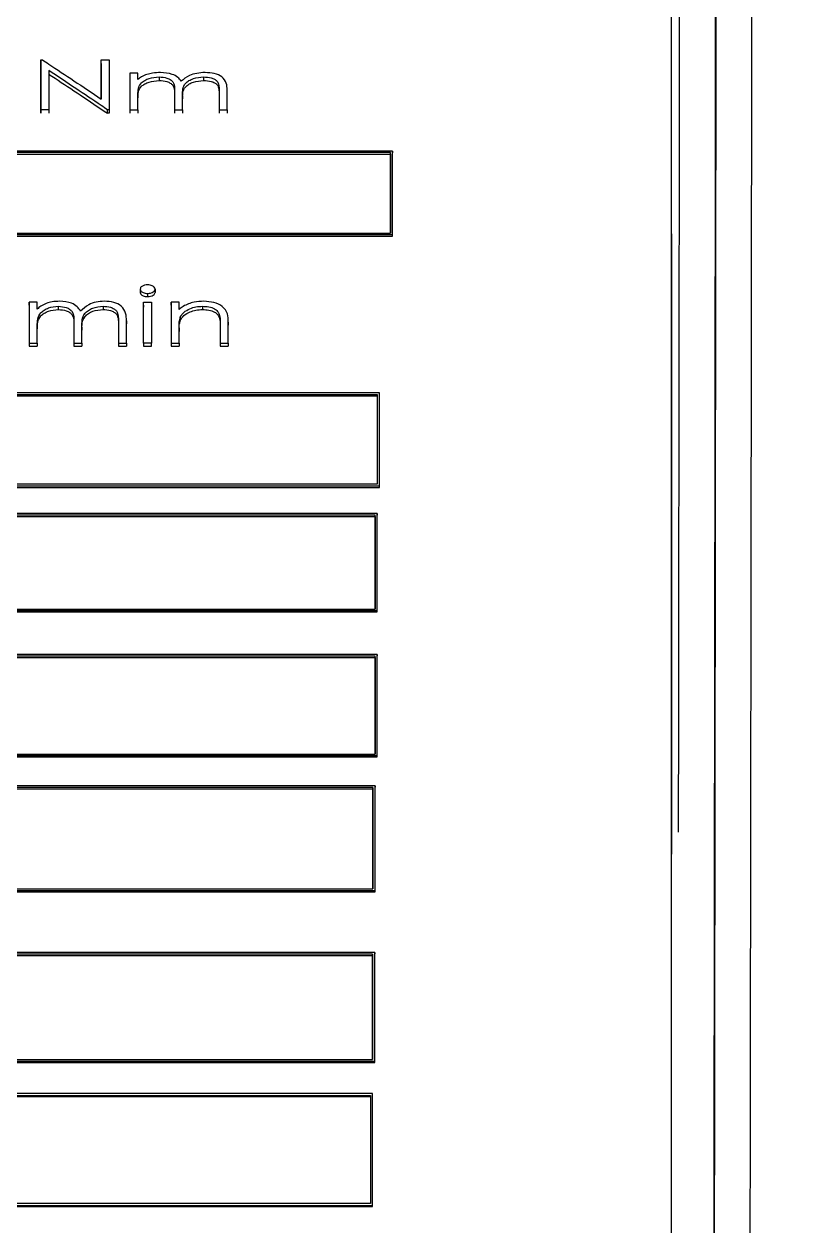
# Model space of a CAD drawing. Header units: millimetres. Extents: x 2404 to 4548, y 1024 to 2541.
# Drawn here: x 2946.81 to 2964.2, y 2251.26 to 2278.22 of the extents above; entities that cross this region are included whole.
import ezdxf

# ---------------------------------------------------------------- set-up
doc = ezdxf.new("R2010")
doc.units = ezdxf.units.MM

msp = doc.modelspace()

# ---------------------------------------------------------------- linework, layer by layer
at = {"color": 7, "linetype": 'Continuous', "lineweight": 25}
for p, q in [((2947.18, 2276.294), (2947.18, 2277.415)), ((2947.18, 2277.415), (2947.18, 2277.336)), ((2947.18, 2277.415), (2947.217, 2277.415)), ((2948.539, 2276.535), (2948.539, 2277.415)), ((2948.539, 2277.415), (2948.718, 2277.415)), ((2948.539, 2277.336), (2948.539, 2277.415)), ((2948.718, 2277.415), (2948.718, 2276.294)), ((2947.18, 2277.336), (2947.18, 2276.216)), ((2947.359, 2277.177), (2947.359, 2276.294)), ((2948.539, 2277.336), (2948.539, 2276.535)), ((2949.18, 2277.117), (2949.18, 2276.294)), ((2949.18, 2277.117), (2949.18, 2277.038)), ((2949.359, 2277.117), (2949.18, 2277.117)), ((2949.359, 2276.975), (2949.359, 2277.117)), ((2949.18, 2277.038), (2949.18, 2276.216)), ((2949.832, 2277.031), (2949.832, 2276.952)), ((2950.833, 2277.031), (2950.833, 2276.952)), ((2949.359, 2276.294), (2949.359, 2276.642)), ((2949.359, 2276.642), (2949.359, 2276.564)), ((2950.18, 2276.714), (2950.18, 2276.294)), ((2950.18, 2276.714), (2950.18, 2276.636)), ((2950.359, 2276.294), (2950.359, 2276.616)), ((2950.359, 2276.616), (2950.359, 2276.538)), ((2951.18, 2276.742), (2951.18, 2276.294)), ((2951.18, 2276.742), (2951.18, 2276.664)), ((2951.18, 2276.664), (2951.18, 2276.216)), ((2951.359, 2276.294), (2951.359, 2276.742)), ((2951.359, 2276.664), (2951.359, 2276.742)), ((2947.18, 2276.216), (2947.18, 2276.294)), ((2947.359, 2276.294), (2947.18, 2276.294)), ((2947.359, 2276.294), (2947.359, 2276.216)), ((2948.677, 2276.216), (2948.677, 2276.294)), ((2948.718, 2276.294), (2948.677, 2276.294)), ((2948.718, 2276.294), (2948.718, 2276.216)), ((2949.18, 2276.294), (2949.18, 2276.216)), ((2949.18, 2276.294), (2949.359, 2276.294)), ((2949.359, 2276.294), (2949.359, 2276.216)), ((2950.18, 2276.294), (2950.18, 2276.216)), ((2950.18, 2276.294), (2950.359, 2276.294)), ((2950.359, 2276.294), (2950.359, 2276.216)), ((2951.18, 2276.294), (2951.18, 2276.216)), ((2951.18, 2276.294), (2951.359, 2276.294)), ((2951.359, 2276.294), (2951.359, 2276.216)), ((2948.718, 2276.216), (2948.677, 2276.216)), ((2955.07, 2275.366), (2932.937, 2275.366)), ((2955.02, 2275.337), (2932.987, 2275.337)), ((2932.987, 2275.299), (2955.02, 2275.299)), ((2955.02, 2275.299), (2955.02, 2275.337)), ((2955.07, 2275.366), (2955.07, 2275.328)), ((2955.07, 2273.458), (2955.07, 2275.328)), ((2932.937, 2273.495), (2955.07, 2273.495)), ((2932.937, 2273.458), (2955.07, 2273.458)), ((2932.987, 2273.526), (2955.02, 2273.525)), ((2955.07, 2273.458), (2955.07, 2273.495)), ((2949.41, 2272.272), (2949.41, 2272.2)), ((2949.744, 2272.272), (2949.744, 2272.2)), ((2946.923, 2271.984), (2946.923, 2271.061)), ((2946.923, 2271.912), (2946.923, 2271.984)), ((2947.103, 2271.984), (2946.923, 2271.984)), ((2947.103, 2271.825), (2947.103, 2271.984)), ((2949.487, 2271.061), (2949.487, 2271.984)), ((2949.487, 2271.912), (2949.487, 2271.984)), ((2949.487, 2271.984), (2949.667, 2271.984)), ((2949.576, 2272.177), (2949.576, 2272.104)), ((2949.667, 2271.984), (2949.667, 2271.061)), ((2950.103, 2271.984), (2950.103, 2271.061)), ((2950.103, 2271.912), (2950.103, 2271.984)), ((2950.282, 2271.984), (2950.103, 2271.984)), ((2950.282, 2271.819), (2950.282, 2271.984)), ((2946.923, 2271.912), (2946.923, 2270.99)), ((2947.575, 2271.888), (2947.575, 2271.816)), ((2948.577, 2271.888), (2948.577, 2271.816)), ((2949.487, 2271.912), (2949.487, 2271.871)), ((2950.103, 2271.912), (2950.103, 2270.99)), ((2950.807, 2271.888), (2950.807, 2271.816)), ((2947.103, 2271.061), (2947.103, 2271.451)), ((2947.103, 2271.451), (2947.103, 2271.38)), ((2947.923, 2271.532), (2947.923, 2271.061)), ((2947.923, 2271.532), (2947.923, 2271.461)), ((2947.923, 2271.461), (2947.923, 2270.99)), ((2948.923, 2271.564), (2948.923, 2271.061)), ((2948.923, 2271.564), (2948.923, 2271.492)), ((2948.923, 2271.492), (2948.923, 2270.99)), ((2949.103, 2271.061), (2949.103, 2271.563)), ((2949.103, 2271.563), (2949.103, 2271.491)), ((2950.31, 2271.644), (2950.31, 2271.573)), ((2951.184, 2271.707), (2951.184, 2271.635)), ((2951.205, 2271.497), (2951.205, 2271.061)), ((2951.205, 2271.497), (2951.205, 2271.426)), ((2951.385, 2271.471), (2951.385, 2271.543)), ((2951.385, 2271.061), (2951.385, 2271.534)), ((2951.385, 2271.534), (2951.385, 2271.463)), ((2948.103, 2271.061), (2948.103, 2271.422)), ((2948.103, 2271.422), (2948.103, 2271.35)), ((2950.282, 2271.406), (2950.282, 2271.334)), ((2950.282, 2271.061), (2950.282, 2271.396)), ((2950.282, 2271.396), (2950.282, 2271.325)), ((2951.205, 2271.426), (2951.205, 2270.99)), ((2946.923, 2271.061), (2946.923, 2270.99)), ((2946.923, 2271.061), (2947.103, 2271.061)), ((2946.923, 2270.99), (2947.103, 2270.99)), ((2947.103, 2271.061), (2947.103, 2270.99)), ((2947.923, 2271.061), (2947.923, 2270.99)), ((2947.923, 2271.061), (2948.103, 2271.061)), ((2947.923, 2270.99), (2948.103, 2270.99)), ((2948.103, 2271.061), (2948.103, 2270.99)), ((2948.923, 2271.061), (2948.923, 2270.99)), ((2948.923, 2271.061), (2949.103, 2271.061)), ((2948.923, 2270.99), (2949.103, 2270.99)), ((2949.103, 2271.061), (2949.103, 2270.99)), ((2949.487, 2271.061), (2949.487, 2270.99)), ((2949.667, 2271.061), (2949.487, 2271.061)), ((2949.487, 2271.038), (2949.487, 2270.99)), ((2949.487, 2270.99), (2949.667, 2270.99)), ((2949.667, 2270.99), (2949.667, 2271.061)), ((2950.103, 2271.061), (2950.103, 2270.99)), ((2950.103, 2271.061), (2950.282, 2271.061)), ((2950.103, 2270.99), (2950.282, 2270.99)), ((2950.282, 2271.061), (2950.282, 2270.99)), ((2951.205, 2271.061), (2951.205, 2270.99)), ((2951.205, 2271.061), (2951.385, 2271.061)), ((2951.205, 2270.99), (2951.385, 2270.99)), ((2951.385, 2271.061), (2951.385, 2270.99)), ((2954.775, 2269.944), (2932.642, 2269.944)), ((2932.692, 2269.911), (2954.725, 2269.911)), ((2932.692, 2269.877), (2954.725, 2269.877)), ((2954.725, 2269.911), (2954.725, 2269.877)), ((2954.775, 2269.909), (2954.775, 2269.944)), ((2954.775, 2267.827), (2954.775, 2269.909)), ((2932.642, 2267.861), (2954.775, 2267.861)), ((2932.642, 2267.827), (2954.775, 2267.827)), ((2954.725, 2267.895), (2932.692, 2267.895)), ((2954.775, 2267.827), (2954.775, 2267.861)), ((2954.725, 2267.237), (2932.592, 2267.237)), ((2954.675, 2267.203), (2932.642, 2267.203)), ((2932.642, 2267.17), (2954.675, 2267.17)), ((2954.675, 2267.17), (2954.675, 2267.203)), ((2954.725, 2267.237), (2954.725, 2267.204)), ((2954.725, 2265.032), (2954.725, 2267.204)), ((2932.592, 2265.063), (2954.725, 2265.063)), ((2932.592, 2265.032), (2954.725, 2265.032)), ((2932.642, 2265.098), (2954.675, 2265.098)), ((2954.725, 2265.032), (2954.725, 2265.063)), ((2954.725, 2264.079), (2932.592, 2264.079)), ((2954.675, 2264.043), (2932.642, 2264.043)), ((2932.642, 2264.012), (2954.675, 2264.012)), ((2954.675, 2264.012), (2954.675, 2264.043)), ((2954.725, 2264.079), (2954.725, 2264.048)), ((2954.725, 2261.781), (2954.725, 2264.048)), ((2932.592, 2261.81), (2954.725, 2261.81)), ((2932.592, 2261.781), (2954.725, 2261.781)), ((2932.642, 2261.846), (2954.675, 2261.846)), ((2954.725, 2261.781), (2954.725, 2261.81)), ((2954.675, 2261.133), (2932.542, 2261.133)), ((2954.625, 2261.096), (2932.592, 2261.096)), ((2932.592, 2261.067), (2954.625, 2261.067)), ((2954.625, 2261.096), (2954.625, 2261.067)), ((2954.675, 2261.133), (2954.675, 2261.104)), ((2954.675, 2258.756), (2954.675, 2261.104)), ((2932.542, 2258.784), (2954.675, 2258.784)), ((2932.592, 2258.822), (2954.625, 2258.822)), ((2954.675, 2258.756), (2954.675, 2258.784)), ((2932.542, 2258.756), (2954.675, 2258.756)), ((2954.67, 2257.393), (2932.537, 2257.393)), ((2954.62, 2257.355), (2932.587, 2257.355)), ((2932.587, 2257.328), (2954.62, 2257.328)), ((2954.62, 2257.355), (2954.62, 2257.328)), ((2954.67, 2257.393), (2954.67, 2257.367)), ((2954.67, 2254.929), (2954.67, 2257.367)), ((2932.537, 2254.954), (2954.67, 2254.954)), ((2932.537, 2254.929), (2954.67, 2254.929)), ((2932.587, 2254.993), (2954.62, 2254.993)), ((2954.67, 2254.929), (2954.67, 2254.954)), ((2954.62, 2254.229), (2934.61, 2254.229)), ((2934.666, 2254.189), (2954.57, 2254.189)), ((2954.57, 2254.189), (2954.57, 2254.165)), ((2954.62, 2254.204), (2954.62, 2254.229)), ((2954.62, 2251.699), (2954.62, 2254.204)), ((2934.666, 2254.165), (2954.57, 2254.165)), ((2934.61, 2251.722), (2954.62, 2251.722)), ((2934.61, 2251.699), (2954.62, 2251.699)), ((2954.57, 2251.762), (2934.666, 2251.762)), ((2954.62, 2251.699), (2954.62, 2251.722))]:
    msp.add_line(p, q, dxfattribs=at)
for points in [[(2960.505, 2224.16), (2961.029, 2227.812), (2962.077, 2235.115), (2965.197, 2245.758), (2969.405, 2256.001), (2974.76, 2265.702), (2981.165, 2274.741), (2988.546, 2283.003), (2996.808, 2290.384), (3005.847, 2296.789), (3015.548, 2302.144), (3025.791, 2306.352), (3036.434, 2309.472), (3043.738, 2310.52), (3047.389, 2311.044)], [(2960.708, 2230.703), (2961.394, 2233.997), (2962.767, 2240.586), (2966.087, 2250.138), (2970.291, 2259.321), (2975.427, 2268.024), (2981.416, 2276.161), (2988.204, 2283.645), (2995.717, 2290.401), (3003.88, 2296.355), (3012.604, 2301.454), (3021.806, 2305.618), (3031.372, 2308.898), (3037.966, 2310.243), (3041.264, 2310.915)], [(2960.759, 2230.399), (2961.347, 2233.312), (2962.522, 2239.14), (2965.275, 2247.635), (2968.722, 2255.863), (2972.923, 2263.734), (2977.768, 2271.235), (2981.542, 2275.828), (2983.429, 2278.125)]]:
    msp.add_open_spline(points, degree=3, dxfattribs=at)
for points, knots in [([(2961.32, 2233.418), (2961.32, 2234.674), (2961.32, 2238.498), (2961.32, 2243.425), (2961.319, 2249.463), (2961.319, 2254.125), (2961.319, 2259.697), (2961.319, 2263.936), (2961.319, 2268.914), (2961.319, 2273.559), (2961.319, 2277.706), (2961.319, 2281.443), (2961.319, 2284.099), (2961.319, 2286.97), (2961.319, 2288.892), (2961.319, 2290.993), (2961.319, 2291.795), (2961.319, 2292.357)], [0, 0, 0, 0, 0.041991, 0.127821, 0.170695, 0.256527, 0.299401, 0.385233, 0.428107, 0.513939, 0.599771, 0.642645, 0.728477, 0.77135, 0.857181, 0.900055, 1, 1, 1, 1]), ([(2963.131, 2291.37), (2963.131, 2291.304), (2963.132, 2291.173), (2963.131, 2290.123), (2963.129, 2288.749), (2963.127, 2287.33), (2963.126, 2286.12), (2963.124, 2284.763), (2963.122, 2283.265), (2963.12, 2281.63), (2963.118, 2279.324), (2963.113, 2276.086), (2963.108, 2271.582), (2963.101, 2266.277), (2963.093, 2260.136), (2963.083, 2253.12), (2963.074, 2246.575), (2963.068, 2242.237), (2963.066, 2240.673)], [0, 0, 0, 0, 0.077148, 0.153713, 0.229695, 0.267477, 0.305113, 0.342602, 0.379946, 0.417144, 0.454196, 0.525129, 0.600563, 0.680497, 0.764931, 0.853864, 0.947295, 1, 1, 1, 1]), ([(2962.33, 2290.464), (2962.33, 2290.203), (2962.33, 2289.668), (2962.327, 2287.642), (2962.324, 2284.787), (2962.319, 2281.119), (2962.314, 2276.448), (2962.306, 2270.73), (2962.297, 2263.954), (2962.288, 2256.817), (2962.278, 2249.601), (2962.27, 2243.396), (2962.264, 2239.268), (2962.262, 2237.599)], [0, 0, 0, 0, 0.094145, 0.193435, 0.281386, 0.373015, 0.468324, 0.567312, 0.66998, 0.77633, 0.858534, 0.942811, 1, 1, 1, 1]), ([(2962.318, 2290.025), (2962.318, 2290.001), (2962.318, 2289.964), (2962.318, 2289.887), (2962.318, 2289.791), (2962.318, 2289.661), (2962.318, 2289.531), (2962.318, 2289.395), (2962.317, 2289.213), (2962.317, 2288.906), (2962.317, 2288.575), (2962.316, 2288.279), (2962.316, 2288.092), (2962.316, 2287.885), (2962.316, 2287.656), (2962.315, 2287.403), (2962.314, 2286.575), (2962.313, 2285.028), (2962.31, 2282.518), (2962.306, 2280.025), (2962.303, 2277.732), (2962.301, 2275.78), (2962.299, 2274.275), (2962.298, 2273.337), (2962.297, 2272.882), (2962.297, 2272.749), (2962.297, 2272.706), (2962.297, 2272.691), (2962.297, 2272.686), (2962.297, 2272.684), (2962.297, 2272.683), (2962.297, 2272.683), (2962.297, 2272.682), (2962.297, 2272.682), (2962.297, 2272.682), (2962.297, 2272.682), (2962.297, 2272.461), (2962.296, 2271.892), (2962.294, 2270.809), (2962.293, 2269.439), (2962.291, 2268.093), (2962.29, 2267.066), (2962.289, 2266.263), (2962.287, 2265.384), (2962.286, 2264.294), (2962.285, 2263.168), (2962.283, 2262.209), (2962.282, 2261.249), (2962.281, 2260.189), (2962.279, 2258.926), (2962.277, 2257.8), (2962.276, 2256.748), (2962.275, 2255.704), (2962.273, 2254.642), (2962.272, 2253.525), (2962.27, 2252.312), (2962.268, 2250.745), (2962.266, 2249.028), (2962.263, 2247.359), (2962.262, 2245.963), (2962.26, 2244.686), (2962.257, 2242.894), (2962.255, 2241.262), (2962.253, 2239.858), (2962.253, 2239.262), (2962.252, 2238.664), (2962.251, 2238.262), (2962.251, 2238.039), (2962.251, 2237.959), (2962.251, 2237.79), (2962.25, 2237.64), (2962.25, 2237.547)], [0, 0, 0, 0, 0.012731, 0.019932, 0.032651, 0.047597, 0.059828, 0.067378, 0.080831, 0.100684, 0.128346, 0.136881, 0.145952, 0.155559, 0.165701, 0.176379, 0.187593, 0.265595, 0.333484, 0.391258, 0.438913, 0.476448, 0.50386, 0.521149, 0.525997, 0.527472, 0.528021, 0.5282, 0.528267, 0.528294, 0.528305, 0.52831, 0.528312, 0.528313, 0.528313, 0.528314, 0.528314, 0.539711, 0.557422, 0.582649, 0.606451, 0.62101, 0.630079, 0.642964, 0.660519, 0.678211, 0.691797, 0.70145, 0.718725, 0.736001, 0.753277, 0.764234, 0.777989, 0.794543, 0.80571, 0.821168, 0.840916, 0.864954, 0.885085, 0.902226, 0.915656, 0.931077, 0.966336, 0.973263, 0.980189, 0.987116, 0.994043, 0.994137, 0.994848, 0.996798, 1, 1, 1, 1]), ([(2961.481, 2260.09), (2961.482, 2261.159), (2961.485, 2263.519), (2961.489, 2266.86), (2961.494, 2270.111), (2961.497, 2273), (2961.5, 2275.555), (2961.505, 2278.863), (2961.509, 2282.556), (2961.513, 2285.984), (2961.516, 2288.351), (2961.516, 2288.945), (2961.517, 2289.243)], [0, 0, 0, 0, 0.063306, 0.139766, 0.212797, 0.2824, 0.348573, 0.411317, 0.560447, 0.70786, 0.853557, 1, 1, 1, 1]), ([(2947.217, 2277.415), (2947.264, 2277.384), (2947.5, 2277.229), (2947.94, 2276.937), (2948.334, 2276.673), (2948.539, 2276.535)], [0, 0, 0, 0, 0.1070086, 0.5350447, 1, 1, 1, 1]), ([(2960.708, 2230.703), (2961.314, 2233.659), (2962.514, 2239.508), (2965.281, 2247.932), (2968.642, 2255.917), (2973.051, 2264.176), (2977.736, 2271.471), (2981.538, 2275.88), (2982.951, 2277.52)], [0, 0, 0, 0, 0.1724649, 0.3411658, 0.5061024, 0.6672745, 0.8762679, 1, 1, 1, 1]), ([(2948.677, 2276.294), (2948.63, 2276.326), (2948.394, 2276.485), (2947.955, 2276.781), (2947.563, 2277.042), (2947.359, 2277.177)], [0, 0, 0, 0, 0.107249, 0.536248, 1, 1, 1, 1]), ([(2949.863, 2277.131), (2949.804, 2277.129), (2949.7, 2277.125), (2949.604, 2277.1), (2949.562, 2277.09)], [0, 0, 0, 0, 0.562438, 1, 1, 1, 1]), ([(2950.328, 2276.934), (2950.307, 2276.965), (2950.263, 2277.028), (2950.103, 2277.112), (2949.955, 2277.123), (2949.863, 2277.131)], [0, 0, 0, 0, 0.269907, 0.547967, 1, 1, 1, 1]), ([(2950.864, 2277.131), (2950.802, 2277.127), (2950.677, 2277.12), (2950.478, 2277.058), (2950.384, 2276.98), (2950.328, 2276.934)], [0, 0, 0, 0, 0.288581, 0.57183, 1, 1, 1, 1]), ([(2951.359, 2276.742), (2951.358, 2276.793), (2951.355, 2276.895), (2951.265, 2277.035), (2951.075, 2277.118), (2950.935, 2277.127), (2950.864, 2277.131)], [0, 0, 0, 0, 0.2706011, 0.5427955, 0.7675494, 1, 1, 1, 1]), ([(2947.359, 2277.098), (2947.406, 2277.067), (2947.642, 2276.911), (2948.081, 2276.618), (2948.474, 2276.354), (2948.677, 2276.216)], [0, 0, 0, 0, 0.107324, 0.536623, 1, 1, 1, 1]), ([(2949.562, 2277.09), (2949.519, 2277.071), (2949.442, 2277.039), (2949.384, 2276.994), (2949.359, 2276.975)], [0, 0, 0, 0, 0.564241, 1, 1, 1, 1]), ([(2949.359, 2276.642), (2949.36, 2276.687), (2949.363, 2276.775), (2949.415, 2276.887), (2949.514, 2276.958), (2949.64, 2277.014), (2949.756, 2277.024), (2949.832, 2277.031)], [0, 0, 0, 0, 0.241252, 0.483375, 0.613284, 0.746483, 1, 1, 1, 1]), ([(2949.359, 2276.564), (2949.36, 2276.608), (2949.363, 2276.697), (2949.415, 2276.809), (2949.514, 2276.879), (2949.64, 2276.935), (2949.756, 2276.945), (2949.832, 2276.952)], [0, 0, 0, 0, 0.241124, 0.483152, 0.613062, 0.746307, 1, 1, 1, 1]), ([(2949.832, 2277.031), (2949.893, 2277.027), (2949.987, 2277.02), (2950.089, 2276.975), (2950.191, 2276.883), (2950.185, 2276.789), (2950.18, 2276.714)], [0, 0, 0, 0, 0.254867, 0.388287, 0.517309, 1, 1, 1, 1]), ([(2949.832, 2276.952), (2949.893, 2276.948), (2949.987, 2276.942), (2950.089, 2276.896), (2950.191, 2276.804), (2950.185, 2276.71), (2950.18, 2276.636)], [0, 0, 0, 0, 0.255063, 0.388534, 0.517551, 1, 1, 1, 1]), ([(2950.359, 2276.616), (2950.359, 2276.714), (2950.358, 2276.837), (2950.501, 2276.952), (2950.632, 2277.013), (2950.753, 2277.024), (2950.833, 2277.031)], [0, 0, 0, 0, 0.4821882, 0.6120908, 0.745518, 1, 1, 1, 1]), ([(2950.359, 2276.538), (2950.359, 2276.635), (2950.358, 2276.759), (2950.501, 2276.874), (2950.632, 2276.935), (2950.753, 2276.945), (2950.833, 2276.952)], [0, 0, 0, 0, 0.481962, 0.611863, 0.745335, 1, 1, 1, 1]), ([(2950.833, 2277.031), (2950.891, 2277.027), (2950.979, 2277.022), (2951.078, 2276.983), (2951.153, 2276.929), (2951.177, 2276.842), (2951.179, 2276.775), (2951.18, 2276.742)], [0, 0, 0, 0, 0.254576, 0.388176, 0.517715, 0.758814, 1, 1, 1, 1]), ([(2950.833, 2276.952), (2950.891, 2276.949), (2950.979, 2276.944), (2951.078, 2276.904), (2951.153, 2276.85), (2951.177, 2276.763), (2951.179, 2276.697), (2951.18, 2276.664)], [0, 0, 0, 0, 0.254766, 0.388422, 0.517965, 0.75895, 1, 1, 1, 1]), ([(2955.02, 2273.525), (2955.02, 2273.716), (2955.02, 2274.096), (2955.02, 2274.701), (2955.02, 2275.111), (2955.02, 2275.337)], [0, 0, 0, 0, 0.3099213, 0.6198426, 1, 1, 1, 1]), ([(2955.02, 2275.299), (2955.02, 2275.15), (2955.02, 2274.854), (2955.02, 2274.266), (2955.02, 2273.819), (2955.02, 2273.525)], [0, 0, 0, 0, 0.255222, 0.510444, 1, 1, 1, 1]), ([(2955.07, 2273.495), (2955.07, 2273.685), (2955.07, 2274.066), (2955.07, 2274.691), (2955.07, 2275.121), (2955.07, 2275.366)], [0, 0, 0, 0, 0.300082, 0.600163, 1, 1, 1, 1]), ([(2961.319, 2273.513), (2961.319, 2273.082), (2961.319, 2270.93), (2961.319, 2267.584), (2961.319, 2263.354), (2961.319, 2260.934), (2961.319, 2259.6)], [0, 0, 0, 0, 0.105664, 0.528737, 0.740064, 1, 1, 1, 1]), ([(2949.576, 2272.369), (2949.553, 2272.367), (2949.506, 2272.364), (2949.452, 2272.339), (2949.416, 2272.307), (2949.412, 2272.284), (2949.41, 2272.272)], [0, 0, 0, 0, 0.2917, 0.575641, 0.790759, 1, 1, 1, 1]), ([(2949.41, 2272.272), (2949.414, 2272.258), (2949.421, 2272.228), (2949.469, 2272.198), (2949.521, 2272.179), (2949.558, 2272.178), (2949.576, 2272.177)], [0, 0, 0, 0, 0.266105, 0.543473, 0.769717, 1, 1, 1, 1]), ([(2949.744, 2272.272), (2949.74, 2272.287), (2949.733, 2272.318), (2949.685, 2272.348), (2949.632, 2272.366), (2949.595, 2272.368), (2949.576, 2272.369)], [0, 0, 0, 0, 0.266167, 0.543432, 0.769604, 1, 1, 1, 1]), ([(2949.576, 2272.177), (2949.6, 2272.178), (2949.646, 2272.181), (2949.701, 2272.206), (2949.737, 2272.237), (2949.742, 2272.261), (2949.744, 2272.272)], [0, 0, 0, 0, 0.291686, 0.575696, 0.790918, 1, 1, 1, 1]), ([(2947.606, 2272.001), (2947.548, 2271.998), (2947.444, 2271.994), (2947.347, 2271.966), (2947.305, 2271.954)], [0, 0, 0, 0, 0.562438, 1, 1, 1, 1]), ([(2948.072, 2271.779), (2948.05, 2271.814), (2948.007, 2271.885), (2947.847, 2271.979), (2947.698, 2271.992), (2947.606, 2272.001)], [0, 0, 0, 0, 0.269907, 0.547967, 1, 1, 1, 1]), ([(2948.608, 2272.001), (2948.545, 2271.997), (2948.421, 2271.989), (2948.221, 2271.918), (2948.128, 2271.831), (2948.072, 2271.779)], [0, 0, 0, 0, 0.288581, 0.57183, 1, 1, 1, 1]), ([(2949.103, 2271.563), (2949.101, 2271.62), (2949.099, 2271.735), (2949.009, 2271.893), (2948.819, 2271.986), (2948.679, 2271.996), (2948.608, 2272.001)], [0, 0, 0, 0, 0.270601, 0.542796, 0.767549, 1, 1, 1, 1]), ([(2949.41, 2272.2), (2949.414, 2272.185), (2949.421, 2272.155), (2949.469, 2272.125), (2949.521, 2272.107), (2949.558, 2272.105), (2949.576, 2272.104)], [0, 0, 0, 0, 0.2659349, 0.5432745, 0.7695921, 1, 1, 1, 1]), ([(2949.576, 2272.104), (2949.6, 2272.106), (2949.646, 2272.109), (2949.701, 2272.133), (2949.737, 2272.165), (2949.742, 2272.188), (2949.744, 2272.2)], [0, 0, 0, 0, 0.291838, 0.575901, 0.791061, 1, 1, 1, 1]), ([(2950.838, 2272), (2950.764, 2271.997), (2950.643, 2271.99), (2950.489, 2271.945), (2950.374, 2271.89), (2950.313, 2271.842), (2950.282, 2271.819)], [0, 0, 0, 0, 0.346759, 0.568511, 0.786179, 1, 1, 1, 1]), ([(2951.385, 2271.534), (2951.384, 2271.596), (2951.382, 2271.721), (2951.276, 2271.889), (2951.066, 2271.985), (2950.915, 2271.995), (2950.838, 2272)], [0, 0, 0, 0, 0.270301, 0.542249, 0.767594, 1, 1, 1, 1]), ([(2947.305, 2271.954), (2947.262, 2271.933), (2947.186, 2271.897), (2947.128, 2271.847), (2947.103, 2271.825)], [0, 0, 0, 0, 0.564241, 1, 1, 1, 1]), ([(2947.103, 2271.451), (2947.104, 2271.501), (2947.107, 2271.601), (2947.158, 2271.727), (2947.257, 2271.806), (2947.384, 2271.869), (2947.5, 2271.881), (2947.575, 2271.888)], [0, 0, 0, 0, 0.241257, 0.4833865, 0.613214, 0.7463276, 1, 1, 1, 1]), ([(2947.103, 2271.38), (2947.104, 2271.43), (2947.107, 2271.529), (2947.158, 2271.655), (2947.257, 2271.734), (2947.384, 2271.797), (2947.5, 2271.809), (2947.575, 2271.816)], [0, 0, 0, 0, 0.24113, 0.483163, 0.612992, 0.746152, 1, 1, 1, 1]), ([(2947.575, 2271.888), (2947.637, 2271.883), (2947.73, 2271.876), (2947.832, 2271.825), (2947.935, 2271.722), (2947.928, 2271.616), (2947.923, 2271.532)], [0, 0, 0, 0, 0.25507, 0.388384, 0.517307, 1, 1, 1, 1]), ([(2947.575, 2271.816), (2947.637, 2271.811), (2947.73, 2271.804), (2947.832, 2271.753), (2947.935, 2271.65), (2947.928, 2271.544), (2947.923, 2271.461)], [0, 0, 0, 0, 0.25526, 0.388622, 0.517537, 1, 1, 1, 1]), ([(2948.103, 2271.422), (2948.102, 2271.531), (2948.101, 2271.67), (2948.245, 2271.8), (2948.375, 2271.868), (2948.497, 2271.88), (2948.577, 2271.888)], [0, 0, 0, 0, 0.4822, 0.612023, 0.745366, 1, 1, 1, 1]), ([(2948.103, 2271.35), (2948.102, 2271.46), (2948.102, 2271.599), (2948.245, 2271.728), (2948.375, 2271.796), (2948.497, 2271.808), (2948.577, 2271.816)], [0, 0, 0, 0, 0.481974, 0.611795, 0.745183, 1, 1, 1, 1]), ([(2948.577, 2271.888), (2948.634, 2271.884), (2948.723, 2271.879), (2948.822, 2271.834), (2948.897, 2271.773), (2948.921, 2271.676), (2948.922, 2271.601), (2948.923, 2271.564)], [0, 0, 0, 0, 0.254787, 0.388278, 0.517715, 0.758815, 1, 1, 1, 1]), ([(2948.577, 2271.816), (2948.634, 2271.812), (2948.723, 2271.806), (2948.822, 2271.762), (2948.897, 2271.702), (2948.921, 2271.604), (2948.922, 2271.529), (2948.923, 2271.492)], [0, 0, 0, 0, 0.25497, 0.388514, 0.517951, 0.758942, 1, 1, 1, 1]), ([(2950.31, 2271.644), (2950.333, 2271.682), (2950.38, 2271.759), (2950.513, 2271.834), (2950.659, 2271.881), (2950.757, 2271.886), (2950.807, 2271.888)], [0, 0, 0, 0, 0.26849, 0.546604, 0.771529, 1, 1, 1, 1]), ([(2950.31, 2271.573), (2950.333, 2271.61), (2950.38, 2271.687), (2950.514, 2271.762), (2950.659, 2271.809), (2950.757, 2271.813), (2950.807, 2271.816)], [0, 0, 0, 0, 0.268346, 0.546438, 0.771424, 1, 1, 1, 1]), ([(2950.807, 2271.888), (2950.855, 2271.886), (2950.951, 2271.882), (2951.073, 2271.841), (2951.151, 2271.777), (2951.173, 2271.73), (2951.184, 2271.707)], [0, 0, 0, 0, 0.290858, 0.574718, 0.790004, 1, 1, 1, 1]), ([(2950.807, 2271.816), (2950.855, 2271.814), (2950.951, 2271.81), (2951.073, 2271.769), (2951.151, 2271.705), (2951.173, 2271.658), (2951.184, 2271.635)], [0, 0, 0, 0, 0.290991, 0.574913, 0.790139, 1, 1, 1, 1]), ([(2950.282, 2271.396), (2950.282, 2271.443), (2950.281, 2271.527), (2950.301, 2271.608), (2950.31, 2271.644)], [0, 0, 0, 0, 0.559824, 1, 1, 1, 1]), ([(2950.282, 2271.325), (2950.282, 2271.372), (2950.281, 2271.455), (2950.301, 2271.537), (2950.31, 2271.573)], [0, 0, 0, 0, 0.5598173, 1, 1, 1, 1]), ([(2951.184, 2271.707), (2951.192, 2271.668), (2951.206, 2271.599), (2951.205, 2271.528), (2951.205, 2271.497)], [0, 0, 0, 0, 0.559954, 1, 1, 1, 1]), ([(2951.184, 2271.635), (2951.192, 2271.596), (2951.206, 2271.527), (2951.205, 2271.457), (2951.205, 2271.426)], [0, 0, 0, 0, 0.559958, 1, 1, 1, 1]), ([(2954.725, 2269.911), (2954.725, 2269.706), (2954.725, 2269.295), (2954.725, 2268.623), (2954.725, 2268.153), (2954.725, 2267.895)], [0, 0, 0, 0, 0.3099213, 0.6198426, 1, 1, 1, 1]), ([(2954.725, 2269.877), (2954.725, 2269.711), (2954.725, 2269.38), (2954.725, 2268.722), (2954.725, 2268.223), (2954.725, 2267.895)], [0, 0, 0, 0, 0.254228, 0.508455, 1, 1, 1, 1]), ([(2954.775, 2267.861), (2954.775, 2268.072), (2954.775, 2268.495), (2954.775, 2269.19), (2954.775, 2269.67), (2954.775, 2269.944)], [0, 0, 0, 0, 0.3000816, 0.6001632, 1, 1, 1, 1]), ([(2954.675, 2265.098), (2954.675, 2265.318), (2954.675, 2265.758), (2954.675, 2266.461), (2954.675, 2266.939), (2954.675, 2267.203)], [0, 0, 0, 0, 0.309921, 0.619843, 1, 1, 1, 1]), ([(2954.675, 2267.17), (2954.675, 2266.997), (2954.675, 2266.651), (2954.675, 2265.963), (2954.675, 2265.442), (2954.675, 2265.098)], [0, 0, 0, 0, 0.253832, 0.507664, 1, 1, 1, 1]), ([(2954.725, 2265.063), (2954.725, 2265.283), (2954.725, 2265.724), (2954.725, 2266.45), (2954.725, 2266.951), (2954.725, 2267.237)], [0, 0, 0, 0, 0.300082, 0.600163, 1, 1, 1, 1]), ([(2954.675, 2261.846), (2954.675, 2262.076), (2954.675, 2262.535), (2954.675, 2263.268), (2954.675, 2263.768), (2954.675, 2264.043)], [0, 0, 0, 0, 0.309921, 0.619843, 1, 1, 1, 1]), ([(2954.675, 2264.012), (2954.675, 2263.831), (2954.675, 2263.47), (2954.675, 2262.75), (2954.675, 2262.206), (2954.675, 2261.846)], [0, 0, 0, 0, 0.253427, 0.506855, 1, 1, 1, 1]), ([(2954.725, 2261.81), (2954.725, 2262.039), (2954.725, 2262.499), (2954.725, 2263.256), (2954.725, 2263.78), (2954.725, 2264.079)], [0, 0, 0, 0, 0.300082, 0.600163, 1, 1, 1, 1]), ([(2954.625, 2258.822), (2954.625, 2259.059), (2954.625, 2259.533), (2954.625, 2260.292), (2954.625, 2260.81), (2954.625, 2261.096)], [0, 0, 0, 0, 0.309921, 0.619843, 1, 1, 1, 1]), ([(2954.625, 2261.067), (2954.625, 2260.879), (2954.625, 2260.504), (2954.625, 2259.758), (2954.625, 2259.194), (2954.625, 2258.822)], [0, 0, 0, 0, 0.253092, 0.506185, 1, 1, 1, 1]), ([(2954.675, 2258.784), (2954.675, 2259.021), (2954.675, 2259.496), (2954.675, 2260.28), (2954.675, 2260.823), (2954.675, 2261.133)], [0, 0, 0, 0, 0.300082, 0.600163, 1, 1, 1, 1]), ([(2954.62, 2254.993), (2954.62, 2255.239), (2954.62, 2255.732), (2954.62, 2256.519), (2954.62, 2257.058), (2954.62, 2257.355)], [0, 0, 0, 0, 0.309921, 0.619843, 1, 1, 1, 1]), ([(2954.62, 2257.328), (2954.62, 2257.133), (2954.62, 2256.744), (2954.62, 2255.967), (2954.62, 2255.381), (2954.62, 2254.993)], [0, 0, 0, 0, 0.252712, 0.505424, 1, 1, 1, 1]), ([(2954.67, 2254.954), (2954.67, 2255.2), (2954.67, 2255.693), (2954.67, 2256.507), (2954.67, 2257.071), (2954.67, 2257.393)], [0, 0, 0, 0, 0.3000817, 0.6001633, 1, 1, 1, 1]), ([(2954.57, 2254.189), (2954.57, 2253.941), (2954.57, 2253.443), (2954.57, 2252.634), (2954.57, 2252.072), (2954.57, 2251.762)], [0, 0, 0, 0, 0.309921, 0.619842, 1, 1, 1, 1]), ([(2954.62, 2251.722), (2954.62, 2251.975), (2954.62, 2252.48), (2954.62, 2253.317), (2954.62, 2253.897), (2954.62, 2254.229)], [0, 0, 0, 0, 0.300082, 0.600163, 1, 1, 1, 1]), ([(2954.57, 2254.165), (2954.57, 2253.964), (2954.57, 2253.563), (2954.57, 2252.764), (2954.57, 2252.161), (2954.57, 2251.762)], [0, 0, 0, 0, 0.252421, 0.504842, 1, 1, 1, 1])]:
    msp.add_open_spline(points, degree=3, knots=knots, dxfattribs=at)

doc.saveas('drawing.dxf')
